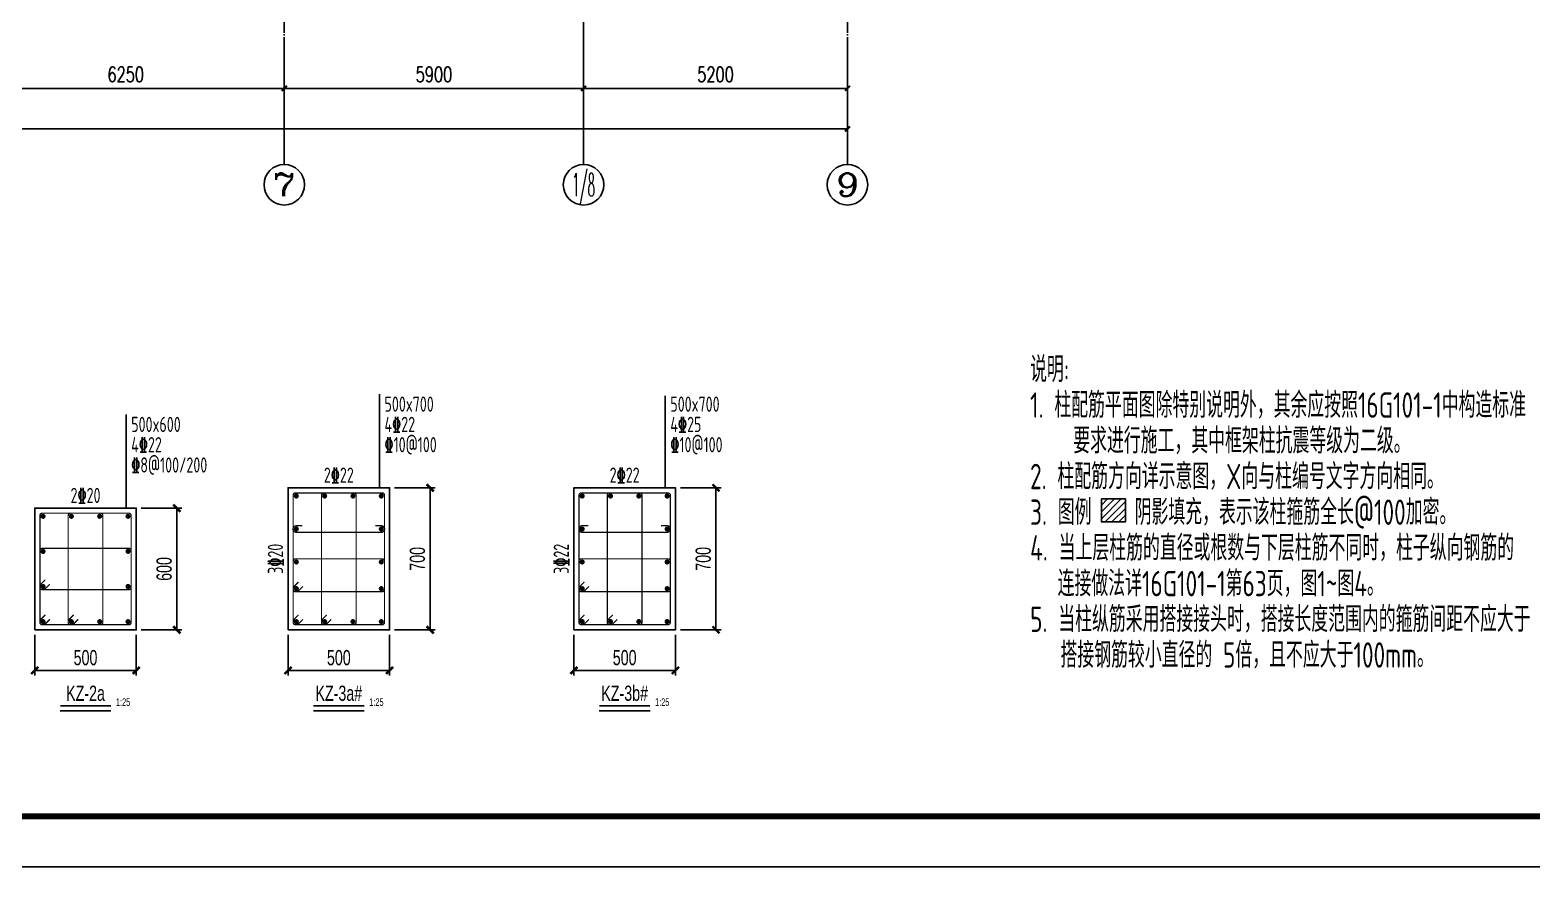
# Model space of a CAD drawing. Extents: x -441005 to 725361, y -182459 to 319313.
# Drawn here: x 5838 to 35442, y 7050 to 23550 of the extents above; entities that cross this region are included whole.
import ezdxf
from ezdxf.enums import TextEntityAlignment as Align

# ---------------------------------------------------------------- set-up
doc = ezdxf.new("R2010")
doc.units = 0
doc.header["$LTSCALE"] = 100
doc.linetypes.add('DOTE', pattern=[2.42, 2, -0.2, 0.02, -0.2])
doc.layers.get('0').update_dxf_attribs({"linetype": 'CONTINUOUS'})
doc.layers.get('Defpoints').update_dxf_attribs({"linetype": 'CONTINUOUS'})
for name, color, linetype in [('AXIS', 3, 'CONTINUOUS'), ('AXIS_TEXT', 7, 'CONTINUOUS'), ('DOTE', 8, 'DOTE'), ('link', 6, 'CONTINUOUS'), ('outline', 7, 'CONTINUOUS'), ('REIN', 1, 'CONTINUOUS'), ('S说明&图名', 4, 'CONTINUOUS'), ('z-计算配筋', 7, 'CONTINUOUS'), ('z-详图标注', 3, 'CONTINUOUS'), ('图框', 7, 'CONTINUOUS')]:
    doc.layers.add(name, color=color, linetype=linetype)
doc.styles.add('_TCH_AXIS', font='COMPLEX', dxfattribs={"bigfont": 'GBCBIG'})
doc.styles.add('_TCH_DIM_T3', font='simplex_.ttf', dxfattribs={"width": 0.705882, "bigfont": 'GBCBIG'})
doc.styles.add('BW_Dim', font='Bweng.shx', dxfattribs={"width": 0.7, "bigfont": 'hztxt.shx'})
doc.styles.add('BW_Label', font='Bweng.shx', dxfattribs={"width": 0.7, "bigfont": 'hztxt.shx'})
doc.styles.add('BW_Rein', font='Tssdeng.shx', dxfattribs={"width": 0.7, "bigfont": 'hztxt.shx'})
doc.styles.add('COMPLEX', font='COMPLEX')
doc.styles.add('TSSD_Rein', font='Tssdeng.shx', dxfattribs={"width": 0.7, "bigfont": '1.shx'})
doc.dimstyles.new('_TCH_ARCH&&100', dxfattribs={"dimtxt": 297.5, "dimasz": 100, "dimexe": 250, "dimexo": 300, "dimgap": 126.25, "dimtad": 1, "dimdec": 0, "dimzin": 0, "dimdsep": 46, "dimtxsty": '_TCH_DIM_T3', "dimblk": 'ARCHTICK', "dimcen": 0.09, "dimclrt": 7, "dimazin": 2, "dimtfac": 1, "dimtdec": 0, "dimtix": 1, "dimtmove": 2, "dimatfit": 3, "dimfxl": 0, "dimtolj": 1, "dimtzin": 0, "dimarcsym": 0})
doc.dimstyles.new('Cyz_25_100', dxfattribs={"dimtxt": 300, "dimasz": 100, "dimexe": 100, "dimexo": 100, "dimgap": 100, "dimtad": 1, "dimdec": 0, "dimlfac": 0.25, "dimzin": 0, "dimdsep": 46, "dimtxsty": 'BW_Dim', "dimblk": '_bwk', "dimcen": 0, "dimclrt": 7, "dimadec": 0, "dimazin": 0, "dimtfac": 1, "dimtdec": 0, "dimtix": 1, "dimtmove": 2, "dimatfit": 0, "dimfxl": 0, "dimtolj": 1, "dimtzin": 0, "dimarcsym": 0})

# ---------------------------------------------------------------- blocks, each defined once
blk = doc.blocks.new('_AXISO')
blk.add_circle((0, 0), 0.5)
at = {"layer": 'AXIS_TEXT', "style": 'COMPLEX', "width": 1.041667}
blk.add_attdef('A', text='', height=0.56, dxfattribs=at).set_placement((-0.25, -0.28), (0.25, -0.28), align=Align.FIT)
blk = doc.blocks.new('_ArchTick')
at = {"color": 0, "linetype": 'ByBlock', "const_width": 0.4}
blk.add_lwpolyline([(-0.5, -0.5), (0.5, 0.5)], dxfattribs=at)
blk = doc.blocks.new('*D1367')
at = {"layer": 'AXIS', "color": 0, "lineweight": -2}
for p, q in [((4600, 23100), (4600, 22150)), ((10850, 23100), (10850, 22150)), ((4600, 22400), (10850, 22400))]:
    blk.add_line(p, q, dxfattribs=at)
at = {"layer": 'Defpoints', "color": 0}
for p in [(4600, 23400), (10850, 23400), (10850, 22400)]:
    blk.add_point(p, dxfattribs=at)
at = {"layer": 'AXIS', "color": 0, "lineweight": -2, "xscale": 100, "yscale": 100, "zscale": 100, "rotation": 180}
blk.add_blockref('_ArchTick', (4600, 22400), dxfattribs=at)
at = {"layer": 'AXIS', "color": 0, "lineweight": -2, "xscale": 100, "yscale": 100, "zscale": 100}
blk.add_blockref('_ArchTick', (10850, 22400), dxfattribs=at)
at = {"layer": 'AXIS', "color": 7, "insert": (7725, 22675), "char_height": 297.5, "attachment_point": 5, "style": '_TCH_DIM_T3'}
blk.add_mtext('\\A1;6250', dxfattribs=at)
blk = doc.blocks.new('*D1372')
at = {"layer": 'AXIS', "color": 0, "lineweight": -2}
for p, q in [((16750, 23100), (16750, 22150)), ((21950, 23100), (21950, 22150)), ((21950, 22400), (16750, 22400))]:
    blk.add_line(p, q, dxfattribs=at)
at = {"layer": 'Defpoints', "color": 0}
for p in [(16750, 23400), (21950, 23400), (16750, 22400)]:
    blk.add_point(p, dxfattribs=at)
at = {"layer": 'AXIS', "color": 0, "lineweight": -2, "xscale": 100, "yscale": 100, "zscale": 100, "rotation": 180}
blk.add_blockref('_ArchTick', (16750, 22400), dxfattribs=at)
at = {"layer": 'AXIS', "color": 0, "lineweight": -2, "xscale": 100, "yscale": 100, "zscale": 100}
blk.add_blockref('_ArchTick', (21950, 22400), dxfattribs=at)
at = {"layer": 'AXIS', "color": 7, "insert": (19350, 22675), "char_height": 297.5, "attachment_point": 5, "style": '_TCH_DIM_T3'}
blk.add_mtext('\\A1;5200', dxfattribs=at)
blk = doc.blocks.new('*D1373')
at = {"layer": 'AXIS', "color": 0, "lineweight": -2}
for p, q in [((10850, 23100), (10850, 22150)), ((16750, 23100), (16750, 22150)), ((16750, 22400), (10850, 22400))]:
    blk.add_line(p, q, dxfattribs=at)
at = {"layer": 'Defpoints', "color": 0}
for p in [(10850, 23400), (16750, 23400), (10850, 22400)]:
    blk.add_point(p, dxfattribs=at)
at = {"layer": 'AXIS', "color": 0, "lineweight": -2, "xscale": 100, "yscale": 100, "zscale": 100, "rotation": 180}
blk.add_blockref('_ArchTick', (10850, 22400), dxfattribs=at)
at = {"layer": 'AXIS', "color": 0, "lineweight": -2, "xscale": 100, "yscale": 100, "zscale": 100}
blk.add_blockref('_ArchTick', (16750, 22400), dxfattribs=at)
at = {"layer": 'AXIS', "color": 7, "insert": (13800, 22675), "char_height": 297.5, "attachment_point": 5, "style": '_TCH_DIM_T3'}
blk.add_mtext('\\A1;5900', dxfattribs=at)
blk = doc.blocks.new('*D1374')
at = {"layer": 'AXIS', "color": 0, "lineweight": -2}
for p, q in [((-29800, 23100), (-29800, 21350)), ((21950, 23100), (21950, 21350)), ((-29800, 21600), (21950, 21600))]:
    blk.add_line(p, q, dxfattribs=at)
at = {"layer": 'Defpoints', "color": 0}
for p in [(-29800, 23400), (21950, 23400), (21950, 21600)]:
    blk.add_point(p, dxfattribs=at)
at = {"layer": 'AXIS', "color": 0, "lineweight": -2, "xscale": 100, "yscale": 100, "zscale": 100, "rotation": 180}
blk.add_blockref('_ArchTick', (-29800, 21600), dxfattribs=at)
at = {"layer": 'AXIS', "color": 0, "lineweight": -2, "xscale": 100, "yscale": 100, "zscale": 100}
blk.add_blockref('_ArchTick', (21950, 21600), dxfattribs=at)
at = {"layer": 'AXIS', "color": 7, "insert": (-3925, 21875), "char_height": 297.5, "attachment_point": 5, "style": '_TCH_DIM_T3'}
blk.add_mtext('\\A1;51750', dxfattribs=at)
blk = doc.blocks.new('_bwk')
blk.add_line((-1, 0), (0, 0))
blk.add_lwpolyline([(-0.7, -0.7, 0.5, 0.5, 0), (0.7, 0.7, 0.5, 0.5, 0)], format="xyseb")
blk = doc.blocks.new('*D1391')
at = {"layer": 'Defpoints', "color": 0}
for p in [(18559, 14525), (19359, 14525), (18559, 11725)]:
    blk.add_point(p, dxfattribs=at)
at = {"layer": 'z-详图标注', "color": 0, "lineweight": -2}
for p, q in [((18659, 14525), (19459, 14525)), ((19359, 11825), (19359, 14425)), ((18659, 11725), (19459, 11725))]:
    blk.add_line(p, q, dxfattribs=at)
at = {"layer": 'z-详图标注', "color": 0, "lineweight": -2, "xscale": 100, "yscale": 100, "zscale": 100}
for p, rotation in [((19359, 14525), 90), ((19359, 11725), 270)]:
    blk.add_blockref('_bwk', p, dxfattribs=dict(at, rotation=rotation))
at = {"layer": 'z-详图标注', "color": 7, "insert": (19109, 13125), "char_height": 300, "attachment_point": 5, "rotation": 90, "style": 'BW_Dim'}
blk.add_mtext('\\A1;700', dxfattribs=at)
blk = doc.blocks.new('*D1392')
at = {"layer": 'Defpoints', "color": 0}
for p in [(16559, 11725), (18559, 11725), (18559, 10925)]:
    blk.add_point(p, dxfattribs=at)
at = {"layer": 'z-详图标注', "color": 0, "lineweight": -2}
for p, q in [((16559, 11625), (16559, 10825)), ((18559, 11625), (18559, 10825)), ((16659, 10925), (18459, 10925))]:
    blk.add_line(p, q, dxfattribs=at)
at = {"layer": 'z-详图标注', "color": 0, "lineweight": -2, "xscale": 100, "yscale": 100, "zscale": 100, "rotation": 180}
blk.add_blockref('_bwk', (16559, 10925), dxfattribs=at)
at = {"layer": 'z-详图标注', "color": 0, "lineweight": -2, "xscale": 100, "yscale": 100, "zscale": 100}
blk.add_blockref('_bwk', (18559, 10925), dxfattribs=at)
at = {"layer": 'z-详图标注', "color": 7, "insert": (17559, 11175), "char_height": 300, "attachment_point": 5, "style": 'BW_Dim'}
blk.add_mtext('\\A1;500', dxfattribs=at)
blk = doc.blocks.new('*D1379')
at = {"layer": 'Defpoints', "color": 0}
for p in [(12925, 14525), (13725, 14525), (12925, 11725)]:
    blk.add_point(p, dxfattribs=at)
at = {"layer": 'z-详图标注', "color": 0, "lineweight": -2}
for p, q in [((13025, 14525), (13825, 14525)), ((13725, 11825), (13725, 14425)), ((13025, 11725), (13825, 11725))]:
    blk.add_line(p, q, dxfattribs=at)
at = {"layer": 'z-详图标注', "color": 0, "lineweight": -2, "xscale": 100, "yscale": 100, "zscale": 100}
for p, rotation in [((13725, 14525), 90), ((13725, 11725), 270)]:
    blk.add_blockref('_bwk', p, dxfattribs=dict(at, rotation=rotation))
at = {"layer": 'z-详图标注', "color": 7, "insert": (13475, 13125), "char_height": 300, "attachment_point": 5, "rotation": 90, "style": 'BW_Dim'}
blk.add_mtext('\\A1;700', dxfattribs=at)
blk = doc.blocks.new('*D1380')
at = {"layer": 'Defpoints', "color": 0}
for p in [(10925, 11725), (12925, 11725), (12925, 10925)]:
    blk.add_point(p, dxfattribs=at)
at = {"layer": 'z-详图标注', "color": 0, "lineweight": -2}
for p, q in [((10925, 11625), (10925, 10825)), ((12925, 11625), (12925, 10825)), ((11025, 10925), (12825, 10925))]:
    blk.add_line(p, q, dxfattribs=at)
at = {"layer": 'z-详图标注', "color": 0, "lineweight": -2, "xscale": 100, "yscale": 100, "zscale": 100, "rotation": 180}
blk.add_blockref('_bwk', (10925, 10925), dxfattribs=at)
at = {"layer": 'z-详图标注', "color": 0, "lineweight": -2, "xscale": 100, "yscale": 100, "zscale": 100}
blk.add_blockref('_bwk', (12925, 10925), dxfattribs=at)
at = {"layer": 'z-详图标注', "color": 7, "insert": (11925, 11175), "char_height": 300, "attachment_point": 5, "style": 'BW_Dim'}
blk.add_mtext('\\A1;500', dxfattribs=at)
blk = doc.blocks.new('*D1381')
at = {"layer": 'Defpoints', "color": 0}
for p in [(7932, 14125), (8732, 14125), (7932, 11725)]:
    blk.add_point(p, dxfattribs=at)
at = {"layer": 'z-详图标注', "color": 0, "lineweight": -2}
for p, q in [((8032, 14125), (8832, 14125)), ((8732, 11825), (8732, 14025)), ((8032, 11725), (8832, 11725))]:
    blk.add_line(p, q, dxfattribs=at)
at = {"layer": 'z-详图标注', "color": 0, "lineweight": -2, "xscale": 100, "yscale": 100, "zscale": 100}
for p, rotation in [((8732, 14125), 90), ((8732, 11725), 270)]:
    blk.add_blockref('_bwk', p, dxfattribs=dict(at, rotation=rotation))
at = {"layer": 'z-详图标注', "color": 7, "insert": (8482, 12925), "char_height": 300, "attachment_point": 5, "rotation": 90, "style": 'BW_Dim'}
blk.add_mtext('\\A1;600', dxfattribs=at)
blk = doc.blocks.new('*D1382')
at = {"layer": 'Defpoints', "color": 0}
for p in [(5932, 11725), (7932, 11725), (7932, 10925)]:
    blk.add_point(p, dxfattribs=at)
at = {"layer": 'z-详图标注', "color": 0, "lineweight": -2}
for p, q in [((5932, 11625), (5932, 10825)), ((7932, 11625), (7932, 10825)), ((6032, 10925), (7832, 10925))]:
    blk.add_line(p, q, dxfattribs=at)
at = {"layer": 'z-详图标注', "color": 0, "lineweight": -2, "xscale": 100, "yscale": 100, "zscale": 100, "rotation": 180}
blk.add_blockref('_bwk', (5932, 10925), dxfattribs=at)
at = {"layer": 'z-详图标注', "color": 0, "lineweight": -2, "xscale": 100, "yscale": 100, "zscale": 100}
blk.add_blockref('_bwk', (7932, 10925), dxfattribs=at)
at = {"layer": 'z-详图标注', "color": 7, "insert": (6932, 11175), "char_height": 300, "attachment_point": 5, "style": 'BW_Dim'}
blk.add_mtext('\\A1;500', dxfattribs=at)
blk = doc.blocks.new('A2+1_2')
at = {"layer": '图框'}
blk.add_lwpolyline([(0, 0), (89100, 0), (89100, 42000), (0, 42000)], close=True, dxfattribs=at)
at = {"layer": '图框', "const_width": 120}
blk.add_lwpolyline([(2500, 1000), (88100, 1000), (88100, 41000), (2500, 41000)], close=True, dxfattribs=at)

msp = doc.modelspace()

# ---------------------------------------------------------------- hatches: boundary and pattern name
at = {"layer": 'S说明&图名'}
h = msp.add_hatch(dxfattribs=at)
h.set_pattern_fill('ANSI31', color=2, scale=30, style=0)
h.set_pattern_definition([(45, (-881071.56, -223825.38), (-67.351921, 67.351921), [])])
h.paths.add_polyline_path([(27427.9, 13852.8), (27427.9, 14305.8), (26956.1, 14305.8), (26956.1, 13852.8)])

# ---------------------------------------------------------------- linework, layer by layer
at = {"layer": 'AXIS'}
for p, q in [((10850, 23400), (10850, 20900)), ((16750, 23400), (16750, 20900)), ((21950, 23400), (21950, 20900))]:
    msp.add_line(p, q, dxfattribs=at)
at = {"layer": 'DOTE', "ltscale": 2}
for p, q in [((10850, 38900), (10850, 23400)), ((21950, 38900), (21950, 23400)), ((16750, 29600), (16750, 23400))]:
    msp.add_line(p, q, dxfattribs=at)
at = {"layer": 'link', "color": 1, "const_width": 25}
for points in [[(11219, 11931), (11127, 11839.1, -0.1989124), (11093.1, 11825), (11072.6, 11825, -0.4142136), (11024.6, 11873), (11024.6, 14377, -0.4142136), (11072.6, 14425), (12776.6, 14425, -0.4142136), (12824.6, 14377), (12824.6, 11873, -0.4142136), (12776.6, 11825), (11072.6, 11825, -0.4142136), (11024.6, 11873), (11024.6, 11893.5, -0.1989124), (11038.7, 11927.4), (11130.6, 12019.4)], [(16853.2, 11931), (16761.3, 11839.1, -0.1989124), (16727.3, 11825), (16706.8, 11825, -0.4142136), (16658.8, 11873), (16658.8, 14377, -0.4142136), (16706.8, 14425), (18410.8, 14425, -0.4142136), (18458.8, 14377), (18458.8, 11873, -0.4142136), (18410.8, 11825), (16706.8, 11825, -0.4142136), (16658.8, 11873), (16658.8, 11893.5, -0.1989124), (16672.9, 11927.4), (16764.8, 12019.4)], [(6226.6, 11931), (6134.7, 11839.1, -0.1989124), (6100.8, 11825), (6080.3, 11825, -0.4142136), (6032.3, 11873), (6032.3, 13977, -0.4142136), (6080.3, 14025), (7784.3, 14025, -0.4142136), (7832.3, 13977), (7832.3, 11873, -0.4142136), (7784.3, 11825), (6080.3, 11825, -0.4142136), (6032.3, 11873), (6032.3, 11893.5, -0.1989124), (6046.3, 11927.4), (6138.3, 12019.4)]]:
    msp.add_lwpolyline(points, format="xyb", dxfattribs=at)
at = {"layer": 'link', "const_width": 25}
for points in [[(11777.3, 11931), (11685.4, 11839.1, -0.1989124), (11651.4, 11825), (11630.9, 11825, -0.4142136), (11582.9, 11873), (11582.9, 14377, -0.4142136), (11630.9, 14425), (12218.3, 14425, -0.4142136), (12266.3, 14377), (12266.3, 11873, -0.4142136), (12218.3, 11825), (11630.9, 11825, -0.4142136), (11582.9, 11873), (11582.9, 11893.5, -0.1989124), (11597, 11927.4), (11688.9, 12019.4)], [(17411.5, 11931), (17319.6, 11839.1, -0.1989124), (17285.7, 11825), (17265.2, 11825, -0.4142136), (17217.2, 11873), (17217.2, 14377, -0.4142136), (17265.2, 14425), (17852.5, 14425, -0.4142136), (17900.5, 14377), (17900.5, 11873, -0.4142136), (17852.5, 11825), (17265.2, 11825, -0.4142136), (17217.2, 11873), (17217.2, 11893.5, -0.1989124), (17231.2, 11927.4), (17323.1, 12019.4)], [(6785, 11931), (6693, 11839.1, -0.1989124), (6659.1, 11825), (6638.6, 11825, -0.4142136), (6590.6, 11873), (6590.6, 13977, -0.4142136), (6638.6, 14025), (7225.9, 14025, -0.4142136), (7273.9, 13977), (7273.9, 11873, -0.4142136), (7225.9, 11825), (6638.6, 11825, -0.4142136), (6590.6, 11873), (6590.6, 11893.5, -0.1989124), (6604.7, 11927.4), (6696.6, 12019.4)], [(11207.1, 13777.5), (11087.1, 13777.5, 1), (11087.1, 13647.5), (12762.1, 13647.5, 1), (12762.1, 13777.5), (12642.1, 13777.5)], [(16841.3, 13777.5), (16721.3, 13777.5, 1), (16721.3, 13647.5), (18396.3, 13647.5, 1), (18396.3, 13777.5), (18276.3, 13777.5)], [(6138.3, 12711), (6046.3, 12619.1, 0.1989124), (6032.3, 12585.2), (6032.3, 12564.7, 0.4142136), (6080.3, 12516.7), (7784.3, 12516.7, 0.4142136), (7832.3, 12564.7), (7832.3, 13285.3, 0.4142136), (7784.3, 13333.3), (6080.3, 13333.3, 0.4142136), (6032.3, 13285.3), (6032.3, 12564.7, 0.4142136), (6080.3, 12516.7), (6100.8, 12516.7, 0.1989124), (6134.7, 12530.7), (6226.6, 12622.6)], [(11130.6, 12669.4), (11038.7, 12577.4, 0.1989124), (11024.6, 12543.5), (11024.6, 12523, 0.4142136), (11072.6, 12475), (12776.6, 12475, 0.4142136), (12824.6, 12523), (12824.6, 13077, 0.4142136), (12776.6, 13125), (11072.6, 13125, 0.4142136), (11024.6, 13077), (11024.6, 12523, 0.4142136), (11072.6, 12475), (11093.1, 12475, 0.1989124), (11127, 12489.1), (11219, 12581)], [(16764.8, 12669.4), (16672.9, 12577.4, 0.1989124), (16658.8, 12543.5), (16658.8, 12523, 0.4142136), (16706.8, 12475), (18410.8, 12475, 0.4142136), (18458.8, 12523), (18458.8, 13077, 0.4142136), (18410.8, 13125), (16706.8, 13125, 0.4142136), (16658.8, 13077), (16658.8, 12523, 0.4142136), (16706.8, 12475), (16727.3, 12475, 0.1989124), (16761.3, 12489.1), (16853.2, 12581)]]:
    msp.add_lwpolyline(points, format="xyb", dxfattribs=at)
at = {"layer": 'outline'}
for points in [[(10924.6, 11725), (12924.6, 11725), (12924.6, 14525), (10924.6, 14525)], [(16558.8, 11725), (18558.8, 11725), (18558.8, 14525), (16558.8, 14525)], [(5932.3, 11725), (7932.3, 11725), (7932.3, 14125), (5932.3, 14125)]]:
    msp.add_lwpolyline(points, close=True, dxfattribs=at)
at = {"layer": 'REIN', "const_width": 50}
for points in [[(11062.1, 14362.5, 1), (11112.1, 14362.5, 1)], [(11620.4, 14362.5, 1), (11670.4, 14362.5, 1)], [(12178.8, 14362.5, 1), (12228.8, 14362.5, 1)], [(12737.1, 14362.5, 1), (12787.1, 14362.5, 1)], [(16696.3, 14362.5, 1), (16746.3, 14362.5, 1)], [(17254.7, 14362.5, 1), (17304.7, 14362.5, 1)], [(17813, 14362.5, 1), (17863, 14362.5, 1)], [(18371.3, 14362.5, 1), (18421.3, 14362.5, 1)], [(6069.8, 13962.5, 1), (6119.8, 13962.5, 1)], [(6628.1, 13962.5, 1), (6678.1, 13962.5, 1)], [(7186.4, 13962.5, 1), (7236.4, 13962.5, 1)], [(7744.8, 13962.5, 1), (7794.8, 13962.5, 1)], [(11062.1, 13712.5, 1), (11112.1, 13712.5, 1)], [(12737.1, 13712.5, 1), (12787.1, 13712.5, 1)], [(16696.3, 13712.5, 1), (16746.3, 13712.5, 1)], [(18371.3, 13712.5, 1), (18421.3, 13712.5, 1)], [(6069.8, 13270.8, 1), (6119.8, 13270.8, 1)], [(7744.8, 13270.8, 1), (7794.8, 13270.8, 1)], [(11062.1, 13062.5, 1), (11112.1, 13062.5, 1)], [(12737.1, 13062.5, 1), (12787.1, 13062.5, 1)], [(16696.3, 13062.5, 1), (16746.3, 13062.5, 1)], [(18371.3, 13062.5, 1), (18421.3, 13062.5, 1)], [(6069.8, 12579.2, 1), (6119.8, 12579.2, 1)], [(7744.8, 12579.2, 1), (7794.8, 12579.2, 1)], [(11062.1, 12537.5, 1), (11112.1, 12537.5, 1)], [(12737.1, 12537.5, 1), (12787.1, 12537.5, 1)], [(16696.3, 12537.5, 1), (16746.3, 12537.5, 1)], [(18371.3, 12537.5, 1), (18421.3, 12537.5, 1)], [(6069.8, 11887.5, 1), (6119.8, 11887.5, 1)], [(6628.1, 11887.5, 1), (6678.1, 11887.5, 1)], [(7186.4, 11887.5, 1), (7236.4, 11887.5, 1)], [(7744.8, 11887.5, 1), (7794.8, 11887.5, 1)], [(11062.1, 11887.5, 1), (11112.1, 11887.5, 1)], [(11620.4, 11887.5, 1), (11670.4, 11887.5, 1)], [(12178.8, 11887.5, 1), (12228.8, 11887.5, 1)], [(12737.1, 11887.5, 1), (12787.1, 11887.5, 1)], [(16696.3, 11887.5, 1), (16746.3, 11887.5, 1)], [(17254.7, 11887.5, 1), (17304.7, 11887.5, 1)], [(17813, 11887.5, 1), (17863, 11887.5, 1)], [(18371.3, 11887.5, 1), (18421.3, 11887.5, 1)]]:
    msp.add_lwpolyline(points, format="xyb", close=True, dxfattribs=at)
at = {"layer": 'S说明&图名'}
msp.add_lwpolyline([(26956.1, 14305.8), (27427.9, 14305.8), (27427.9, 13852.8), (26956.1, 13852.8)], close=True, dxfattribs=at)
at = {"layer": 'z-计算配筋'}
for p, q in [((12724.6, 14525), (12724.6, 16369.5)), ((18358.8, 14525), (18358.8, 16337.6)), ((7732.3, 14125), (7732.3, 15973.5)), ((6432.5, 10125), (7432.1, 10125)), ((11424.8, 10125), (12424.4, 10125)), ((17059, 10125), (18058.6, 10125))]:
    msp.add_line(p, q, dxfattribs=at)
at = {"layer": 'z-计算配筋', "const_width": 30}
for points in [[(6432.5, 10225), (7432.1, 10225)], [(11424.8, 10225), (12424.4, 10225)], [(17059, 10225), (18058.6, 10225)]]:
    msp.add_lwpolyline(points, dxfattribs=at)

# ---------------------------------------------------------------- block references
msp.add_blockref('A2+1_2', (-40300, 7050))
at = {"layer": 'AXIS'}
ref = msp.add_blockref('_AXISO', (10850, 20500), dxfattribs=dict(at, xscale=800, yscale=800, zscale=800))
ref.add_attrib('A', '7', dxfattribs={"layer": 'AXIS_TEXT', "height": 452.5, "style": '_TCH_AXIS', "width": 1.5}).set_placement((10623.7, 20273.7), (11076.3, 20273.7), align=Align.FIT)
ref = msp.add_blockref('_AXISO', (16750, 20500), dxfattribs=dict(at, xscale=800, yscale=800, zscale=800))
ref.add_attrib('A', '1/8', dxfattribs={"layer": 'AXIS_TEXT', "height": 452.55, "style": '_TCH_AXIS', "width": 0.411765}).set_placement((16523.7, 20273.7), (16976.3, 20273.7), align=Align.FIT)
ref = msp.add_blockref('_AXISO', (21950, 20500), dxfattribs=dict(at, xscale=800, yscale=800, zscale=800))
ref.add_attrib('A', '9', dxfattribs={"layer": 'AXIS_TEXT', "height": 452.5, "style": '_TCH_AXIS', "width": 1.5}).set_placement((21723.7, 20273.7), (22176.3, 20273.7), align=Align.FIT)

# ---------------------------------------------------------------- texts
at = {"layer": 'S说明&图名', "style": 'TSSD_Rein', "width": 0.7}
for s, p in [('说明:', (25550, 16609.6)), ('1. 柱配筋平面图除特别说明外，其余应按照16G101-1中构造标准', (25550, 15905.8)), ('2. 柱配筋方向详示意图，X向与柱编号文字方向相同。', (25550, 14498.1)), ('3. 图例    阴影填充，表示该柱箍筋全长@100加密。', (25550, 13794.2)), ('4. 当上层柱筋的直径或根数与下层柱筋不同时，柱子纵向钢筋的', (25550.8, 13090.4)), ('5. 当柱纵筋采用搭接接头时，搭接长度范围内的箍筋间距不应大于', (25551.5, 11682.7)), ('搭接钢筋较小直径的 5倍，且不应大于100mm。', (26148.7, 10978.8))]:
    msp.add_text(s, height=500, dxfattribs=at).set_placement(p)
at = {"layer": 'S说明&图名', "color": 1, "style": 'TSSD_Rein', "width": 0.7}
msp.add_text('    要求进行施工，其中框架柱抗震等级为二级。', height=500, dxfattribs=at).set_placement((25550, 15201.9))
at = {"layer": 'S说明&图名', "color": 6, "style": 'TSSD_Rein', "width": 0.7}
msp.add_text('连接做法详16G101-1第63页，图1~图4。', height=500, dxfattribs=at).set_placement((26093.1, 12386.5))
at = {"layer": 'z-计算配筋', "width": 0.7}
for s, height, style, p in [('500x700', 300, 'BW_Rein', (12824.6, 16025)), ('500x700', 300, 'BW_Rein', (18458.8, 16025)), ('500x600', 300, 'BW_Rein', (7832.3, 15625)), ('4%%13222', 300, 'BW_Rein', (12824.6, 15625)), ('4%%13225', 300, 'BW_Rein', (18458.8, 15625)), ('4%%13222', 300, 'BW_Rein', (7832.3, 15225)), ('%%13210@100', 300, 'BW_Rein', (12824.6, 15225)), ('%%13210@100', 300, 'BW_Rein', (18458.8, 15225)), ('%%1328@100/200', 300, 'BW_Rein', (7832.3, 14825)), ('1:25', 150, 'BW_Label', (7532.1, 10225)), ('1:25', 150, 'BW_Label', (12524.4, 10225)), ('1:25', 150, 'BW_Label', (18158.6, 10225))]:
    msp.add_text(s, height=height, dxfattribs=dict(at, style=style)).set_placement(p)
for s, style, p in [('2%%13222', 'BW_Rein', (11924.6, 14625)), ('2%%13222', 'BW_Rein', (17558.8, 14625)), ('2%%13220', 'BW_Rein', (6932.3, 14225)), ('KZ-2a', 'BW_Label', (6932.3, 10325)), ('KZ-3a#', 'BW_Label', (11924.6, 10325)), ('KZ-3b#', 'BW_Label', (17558.8, 10325))]:
    msp.add_text(s, height=300, dxfattribs=dict(at, style=style)).set_placement(p, align=Align.CENTER)
at = {"layer": 'z-计算配筋', "style": 'BW_Rein', "width": 0.7}
for s, p in [('3%%13220', (10824.6, 13125)), ('3%%13222', (16458.8, 13125))]:
    msp.add_text(s, height=300, rotation=90, dxfattribs=at).set_placement(p, align=Align.CENTER)

# ---------------------------------------------------------------- dimensions: what is measured, and where the dimension line sits
at = {"layer": 'AXIS'}
for p1, p2, distance, picture, middle in [((-29800, 23400), (21950, 23400), -1800, '*D1374', (-3925, 21875)), ((4600, 23400), (10850, 23400), -1000, '*D1367', (7725, 22675)), ((16750, 23400), (10850, 23400), 1000, '*D1373', (13800, 22675)), ((21950, 23400), (16750, 23400), 1000, '*D1372', (19350, 22675))]:
    dim = msp.add_aligned_dim(p1=p1, p2=p2, distance=distance, dimstyle='_TCH_ARCH&&100', dxfattribs=at)
    dim.commit()
    dim.dimension.update_dxf_attribs({"geometry": picture, "text_midpoint": middle})
at = {"layer": 'z-详图标注'}
for base, p1, p2, picture, middle in [((13724.6, 14525), (12924.6, 11725), (12924.6, 14525), '*D1379', (13474.6, 13125)), ((19358.8, 14525), (18558.8, 11725), (18558.8, 14525), '*D1391', (19108.8, 13125)), ((8732.3, 14125), (7932.3, 11725), (7932.3, 14125), '*D1381', (8482.3, 12925))]:
    dim = msp.add_linear_dim(base=base, p1=p1, p2=p2, angle=90, dimstyle='Cyz_25_100', dxfattribs=at)
    dim.commit()
    dim.dimension.update_dxf_attribs({"geometry": picture, "text_midpoint": middle})
for base, p1, p2, picture, middle in [((7932.3, 10925), (5932.3, 11725), (7932.3, 11725), '*D1382', (6932.3, 11175)), ((12924.6, 10925), (10924.6, 11725), (12924.6, 11725), '*D1380', (11924.6, 11175)), ((18558.8, 10925), (16558.8, 11725), (18558.8, 11725), '*D1392', (17558.8, 11175))]:
    dim = msp.add_linear_dim(base=base, p1=p1, p2=p2, dimstyle='Cyz_25_100', dxfattribs=at)
    dim.commit()
    dim.dimension.update_dxf_attribs({"geometry": picture, "text_midpoint": middle})

doc.saveas('drawing.dxf')
